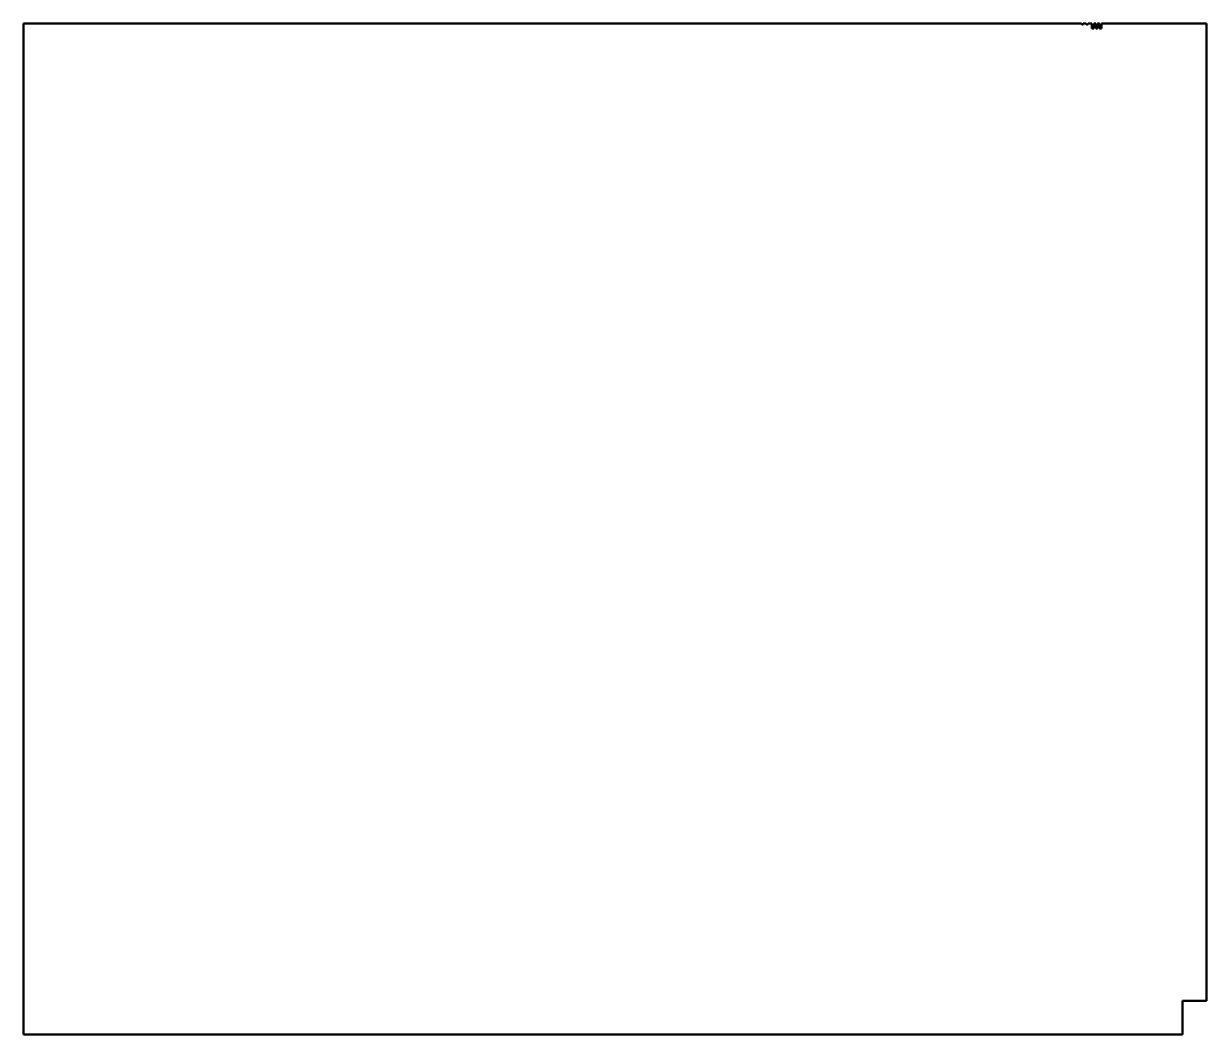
# Model space of a CAD drawing. Header units: millimetres. Extents: x 0 to 1240, y 0 to 1060.
import ezdxf

# ---------------------------------------------------------------- set-up
doc = ezdxf.new("R2010")
doc.units = ezdxf.units.MM
doc.layers.add('IV_OUTER_PROFILE', color=7, linetype='Continuous', lineweight=50)

msp = doc.modelspace()

# ---------------------------------------------------------------- linework, layer by layer
at = {"layer": 'IV_OUTER_PROFILE'}
for p, q in [((0, 1060), (1109, 1060)), ((0, 0), (0, 1060)), ((1111, 1060), (1114, 1060)), ((1116, 1060), (1120, 1060)), ((1120, 1055), (1120, 1060)), ((1122, 1055), (1120, 1055)), ((1122, 1060), (1122, 1055)), ((1122, 1060), (1124, 1060)), ((1124, 1055), (1124, 1060)), ((1126, 1055), (1124, 1055)), ((1126, 1060), (1126, 1055)), ((1126, 1060), (1128, 1060)), ((1128, 1055), (1128, 1060)), ((1130, 1055), (1128, 1055)), ((1130, 1060), (1130, 1055)), ((1130, 1060), (1240, 1060)), ((1240, 1060), (1240, 35)), ((1215, 35), (1215, 0)), ((1240, 35), (1215, 35)), ((1215, 0), (0, 0))]:
    msp.add_line(p, q, dxfattribs=at)
for centre in [(1110, 1060), (1115, 1060)]:
    msp.add_arc(centre, 1, 180, 0, dxfattribs=at)

doc.saveas('drawing.dxf')
